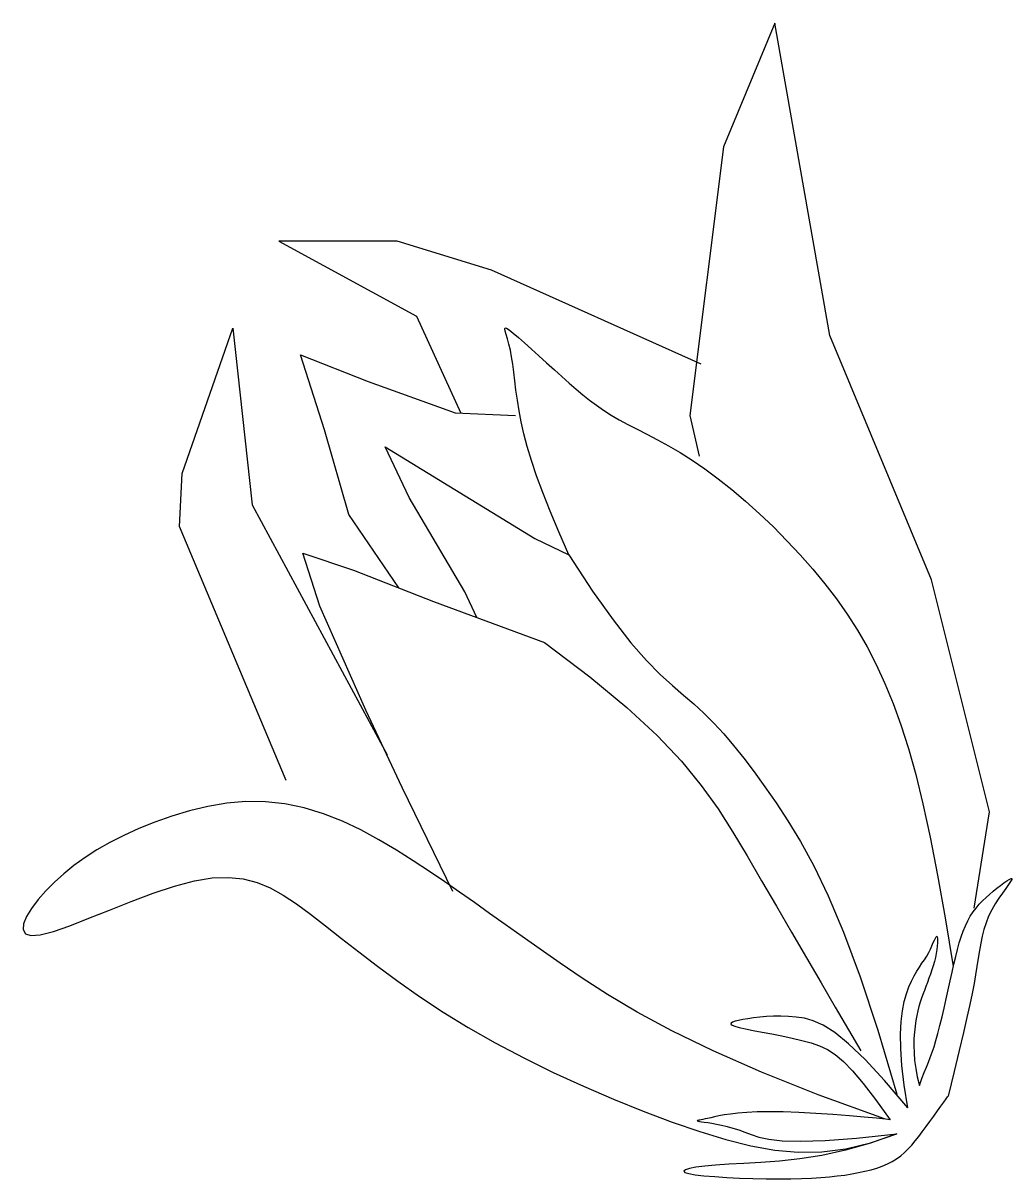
# Model space of a CAD drawing. Header units: millimetres. Extents: x 0 to 25200, y 0 to 17820.
# Drawn here: x 20020.78 to 20050.41, y 10772.84 to 10807.45 of the extents above; entities that cross this region are included whole.
import ezdxf

# ---------------------------------------------------------------- set-up
doc = ezdxf.new("R2010")
doc.units = ezdxf.units.MM
doc.header["$LTSCALE"] = 100
doc.header["$MEASUREMENT"] = 0
doc.layers.add('CO-TREE', color=251, linetype='Continuous')

# ---------------------------------------------------------------- blocks, each defined once
blk = doc.blocks.new('T-306')
at = {"layer": 'CO-TREE'}
for p, q in [((-3.558, 395.543), (-5.097, 391.834)), ((-1.911, 386.187), (-3.558, 395.543)), ((-5.097, 391.834), (-6.102, 383.798)), ((-14.874, 389.011), (-18.423, 389.011)), ((-18.423, 389.011), (-14.295, 386.766)), ((-12.05, 388.142), (-14.874, 389.011)), ((-5.761, 385.334), (-12.05, 388.142)), ((-14.295, 386.766), (-12.969, 383.864)), ((-21.319, 382.061), (-19.799, 386.404)), ((-19.799, 386.404), (-19.219, 381.12)), ((-11.652, 386.384), (-11.64, 386.415)), ((-11.641, 386.317), (-11.652, 386.384)), ((-11.611, 386.217), (-11.641, 386.317)), ((-11.64, 386.415), (-11.598, 386.406)), ((-11.598, 386.406), (-11.518, 386.356)), ((-11.518, 386.356), (-11.399, 386.262)), ((-11.399, 386.262), (-11.243, 386.131)), ((-11.571, 386.088), (-11.611, 386.217)), ((-11.526, 385.932), (-11.571, 386.088)), ((-11.482, 385.753), (-11.526, 385.932)), ((-11.243, 386.131), (-11.057, 385.969)), ((-11.057, 385.969), (-10.85, 385.783)), ((1.131, 378.876), (-1.911, 386.187)), ((-17.047, 383.364), (-17.771, 385.608)), ((-17.771, 385.608), (-15.743, 384.812)), ((-11.445, 385.553), (-11.482, 385.753)), ((-10.85, 385.783), (-10.627, 385.582)), ((-10.627, 385.582), (-10.396, 385.372)), ((-11.413, 385.332), (-11.445, 385.553)), ((-11.382, 385.092), (-11.413, 385.332)), ((-10.396, 385.372), (-10.164, 385.161)), ((-11.351, 384.832), (-11.382, 385.092)), ((-10.164, 385.161), (-9.937, 384.957)), ((-9.937, 384.957), (-9.721, 384.764)), ((-15.743, 384.812), (-13.136, 383.871)), ((-11.316, 384.553), (-11.351, 384.832)), ((-11.273, 384.254), (-11.316, 384.553)), ((-9.721, 384.764), (-9.513, 384.584)), ((-9.513, 384.584), (-9.31, 384.413)), ((-11.221, 383.936), (-11.273, 384.254)), ((-9.31, 384.413), (-9.107, 384.252)), ((-9.107, 384.252), (-8.901, 384.099)), ((-13.136, 383.871), (-11.325, 383.798)), ((-11.156, 383.599), (-11.221, 383.936)), ((-8.901, 384.099), (-8.688, 383.95)), ((-8.688, 383.95), (-8.463, 383.807)), ((-11.075, 383.243), (-11.156, 383.599)), ((-8.463, 383.807), (-8.223, 383.666)), ((-8.223, 383.666), (-7.965, 383.525)), ((-7.965, 383.525), (-7.687, 383.381)), ((-6.102, 383.798), (-5.829, 382.571)), ((-16.322, 380.83), (-17.047, 383.364)), ((-10.975, 382.86), (-11.075, 383.243)), ((-7.687, 383.381), (-7.392, 383.23)), ((-7.392, 383.23), (-7.078, 383.065)), ((-14.512, 381.337), (-15.236, 382.857)), ((-15.236, 382.857), (-10.746, 380.106)), ((-10.85, 382.445), (-10.975, 382.86)), ((-7.078, 383.065), (-6.747, 382.884)), ((-6.747, 382.884), (-6.399, 382.682)), ((-10.698, 381.989), (-10.85, 382.445)), ((-6.399, 382.682), (-6.034, 382.453)), ((-6.034, 382.453), (-5.652, 382.194)), ((-5.652, 382.194), (-5.256, 381.901)), ((-21.392, 380.468), (-21.319, 382.061)), ((-10.513, 381.485), (-10.698, 381.989)), ((-5.256, 381.901), (-4.848, 381.577)), ((-10.294, 380.927), (-10.513, 381.485)), ((-4.848, 381.577), (-4.434, 381.225)), ((-19.219, 381.12), (-15.17, 373.63)), ((-12.846, 378.514), (-14.512, 381.337)), ((-4.434, 381.225), (-4.017, 380.85)), ((-14.822, 378.632), (-16.322, 380.83)), ((-10.034, 380.308), (-10.294, 380.927)), ((-4.017, 380.85), (-3.602, 380.455)), ((-18.205, 372.867), (-21.392, 380.468)), ((-3.602, 380.455), (-3.195, 380.044)), ((-10.746, 380.106), (-9.731, 379.619)), ((-9.731, 379.619), (-10.034, 380.308)), ((-3.195, 380.044), (-2.798, 379.621)), ((-17.191, 378.079), (-17.698, 379.672)), ((-17.698, 379.672), (-16.178, 379.165)), ((-9.731, 379.619), (-9.022, 378.536)), ((-2.798, 379.621), (-2.418, 379.189)), ((-16.178, 379.165), (-13.788, 378.224)), ((-2.418, 379.189), (-2.056, 378.752)), ((-2.056, 378.752), (-1.715, 378.305)), ((2.869, 371.926), (1.131, 378.876)), ((-12.489, 377.744), (-12.846, 378.514)), ((-9.022, 378.536), (-8.405, 377.67)), ((-1.715, 378.305), (-1.391, 377.845)), ((-15.815, 374.967), (-17.191, 378.079)), ((-13.788, 378.224), (-10.456, 376.994)), ((-8.405, 377.67), (-7.87, 376.987)), ((-1.391, 377.845), (-1.085, 377.366)), ((-1.085, 377.366), (-0.796, 376.864)), ((-10.456, 376.994), (-9.099, 375.967)), ((-7.87, 376.987), (-7.403, 376.454)), ((-0.796, 376.864), (-0.522, 376.334)), ((-7.403, 376.454), (-6.993, 376.037)), ((-0.522, 376.334), (-0.262, 375.771)), ((-9.099, 375.967), (-7.989, 375.046)), ((-6.993, 376.037), (-6.628, 375.704)), ((-6.628, 375.704), (-6.296, 375.42)), ((-0.262, 375.771), (-0.016, 375.172)), ((-6.296, 375.42), (-5.984, 375.154)), ((-0.016, 375.172), (0.219, 374.528)), ((-14.729, 372.65), (-15.815, 374.967)), ((-7.989, 375.046), (-7.088, 374.21)), ((-5.984, 375.154), (-5.682, 374.876)), ((-5.682, 374.876), (-5.386, 374.578)), ((-5.386, 374.578), (-5.091, 374.257)), ((0.219, 374.528), (0.444, 373.824)), ((-7.088, 374.21), (-6.358, 373.44)), ((-5.091, 374.257), (-4.794, 373.91)), ((-4.794, 373.91), (-4.492, 373.533)), ((0.444, 373.824), (0.663, 373.041)), ((-4.492, 373.533), (-4.182, 373.124)), ((-6.358, 373.44), (-5.761, 372.714)), ((-4.182, 373.124), (-3.859, 372.677)), ((0.663, 373.041), (0.879, 372.16)), ((-13.207, 369.536), (-14.729, 372.65)), ((-5.761, 372.714), (-5.26, 372.013)), ((-3.859, 372.677), (-3.522, 372.192)), ((-20.546, 372.088), (-21.097, 371.958)), ((-19.98, 372.181), (-20.546, 372.088)), ((-19.404, 372.231), (-19.98, 372.181)), ((-18.822, 372.229), (-19.404, 372.231)), ((-18.238, 372.169), (-18.822, 372.229)), ((-17.658, 372.047), (-18.238, 372.169)), ((-3.522, 372.192), (-3.166, 371.657)), ((0.879, 372.16), (1.096, 371.163)), ((-21.629, 371.799), (-22.137, 371.617)), ((-21.097, 371.958), (-21.629, 371.799)), ((-17.083, 371.869), (-17.658, 372.047)), ((-16.516, 371.643), (-17.083, 371.869)), ((-5.26, 372.013), (-4.816, 371.317)), ((2.415, 369.037), (2.869, 371.926)), ((-22.617, 371.421), (-23.066, 371.216)), ((-22.137, 371.617), (-22.617, 371.421)), ((-15.961, 371.381), (-16.516, 371.643)), ((-15.42, 371.09), (-15.961, 371.381)), ((-3.166, 371.657), (-2.788, 371.041)), ((-23.066, 371.216), (-23.483, 371.003)), ((-14.896, 370.78), (-15.42, 371.09)), ((-4.816, 371.317), (-4.391, 370.605)), ((-2.788, 371.041), (-2.386, 370.304)), ((1.096, 371.163), (1.317, 370.033)), ((-23.87, 370.782), (-24.228, 370.553)), ((-23.483, 371.003), (-23.87, 370.782)), ((-14.391, 370.46), (-14.896, 370.78)), ((-24.228, 370.553), (-24.559, 370.317)), ((-13.908, 370.141), (-14.391, 370.46)), ((-4.391, 370.605), (-3.955, 369.863)), ((-24.863, 370.073), (-25.143, 369.821)), ((-24.559, 370.317), (-24.863, 370.073)), ((-13.448, 369.827), (-13.908, 370.141)), ((-2.386, 370.304), (-1.956, 369.409)), ((1.317, 370.033), (1.545, 368.749)), ((-25.143, 369.821), (-25.399, 369.561)), ((-22.184, 369.487), (-21.547, 369.698)), ((-21.547, 369.698), (-20.95, 369.856)), ((-20.95, 369.856), (-20.414, 369.944)), ((-20.414, 369.944), (-19.93, 369.963)), ((-19.93, 369.963), (-19.488, 369.917)), ((-19.488, 369.917), (-19.074, 369.809)), ((-19.074, 369.809), (-18.678, 369.646)), ((-18.678, 369.646), (-18.286, 369.43)), ((-13.002, 369.517), (-13.448, 369.827)), ((-3.955, 369.863), (-3.508, 369.099)), ((2.988, 369.547), (3.098, 369.637)), ((3.098, 369.637), (3.205, 369.721)), ((3.205, 369.721), (3.306, 369.796)), ((3.306, 369.796), (3.394, 369.857)), ((3.444, 369.745), (3.36, 369.63)), ((3.394, 369.857), (3.467, 369.902)), ((3.507, 369.834), (3.444, 369.745)), ((3.467, 369.902), (3.518, 369.925)), ((3.542, 369.895), (3.507, 369.834)), ((3.518, 369.925), (3.545, 369.924)), ((3.545, 369.924), (3.542, 369.895)), ((-25.631, 369.295), (-25.827, 369.034)), ((-25.399, 369.561), (-25.631, 369.295)), ((-22.841, 369.242), (-22.184, 369.487)), ((-18.286, 369.43), (-17.888, 369.167)), ((-12.558, 369.205), (-13.002, 369.517)), ((-1.956, 369.409), (-1.496, 368.317)), ((2.668, 369.26), (2.772, 369.359)), ((2.772, 369.359), (2.878, 369.454)), ((2.878, 369.454), (2.988, 369.547)), ((3.154, 369.338), (3.045, 369.168)), ((3.261, 369.493), (3.154, 369.338)), ((3.36, 369.63), (3.261, 369.493)), ((-25.827, 369.034), (-25.977, 368.79)), ((-24.113, 368.736), (-23.491, 368.985)), ((-23.491, 368.985), (-22.841, 369.242)), ((-17.888, 369.167), (-17.47, 368.86)), ((-12.106, 368.884), (-12.558, 369.205)), ((-3.508, 369.099), (-3.056, 368.325)), ((2.383, 368.926), (2.473, 369.044)), ((2.473, 369.044), (2.568, 369.155)), ((2.568, 369.155), (2.668, 369.26)), ((2.94, 368.987), (2.846, 368.799)), ((3.045, 369.168), (2.94, 368.987)), ((-25.977, 368.79), (-26.066, 368.574)), ((-24.683, 368.515), (-24.113, 368.736)), ((-17.47, 368.86), (-17.023, 368.515)), ((-11.635, 368.548), (-12.106, 368.884)), ((1.545, 368.749), (1.783, 367.293)), ((2.151, 368.515), (2.221, 368.662)), ((2.221, 368.662), (2.299, 368.799)), ((2.299, 368.799), (2.383, 368.926)), ((2.769, 368.605), (2.705, 368.406)), ((2.846, 368.799), (2.769, 368.605)), ((-26.066, 368.574), (-26.082, 368.399)), ((-26.082, 368.399), (-26.014, 368.276)), ((-26.014, 368.276), (-25.847, 368.219)), ((-25.57, 368.239), (-25.176, 368.342)), ((-25.176, 368.342), (-24.683, 368.515)), ((-17.023, 368.515), (-16.541, 368.135)), ((-11.132, 368.192), (-11.635, 368.548)), ((-3.056, 368.325), (-2.607, 367.555)), ((-1.496, 368.317), (-1.003, 366.988)), ((2.026, 368.184), (2.086, 368.355)), ((2.086, 368.355), (2.151, 368.515)), ((2.705, 368.406), (2.653, 368.201)), ((-25.847, 368.219), (-25.57, 368.239)), ((-16.541, 368.135), (-16.021, 367.728)), ((-10.588, 367.81), (-11.132, 368.192)), ((1.104, 367.816), (1.15, 367.916)), ((1.15, 367.916), (1.19, 368.008)), ((1.19, 368.008), (1.225, 368.086)), ((1.225, 368.086), (1.253, 368.146)), ((1.253, 368.146), (1.276, 368.186)), ((1.276, 368.186), (1.294, 368.2)), ((1.294, 368.2), (1.307, 368.186)), ((1.309, 367.906), (1.296, 367.798)), ((1.307, 368.186), (1.315, 368.146)), ((1.316, 368.003), (1.309, 367.906)), ((1.315, 368.146), (1.318, 368.083)), ((1.318, 368.083), (1.316, 368.003)), ((1.915, 367.802), (1.969, 368)), ((1.969, 368), (2.026, 368.184)), ((2.61, 367.989), (2.571, 367.768)), ((2.653, 368.201), (2.61, 367.989)), ((-16.021, 367.728), (-15.461, 367.299)), ((-9.992, 367.396), (-10.588, 367.81)), ((0.923, 367.496), (0.991, 367.602)), ((0.991, 367.602), (1.051, 367.71)), ((1.051, 367.71), (1.104, 367.816)), ((1.253, 367.561), (1.222, 367.438)), ((1.277, 367.682), (1.253, 367.561)), ((1.296, 367.798), (1.277, 367.682)), ((1.808, 367.363), (1.862, 367.59)), ((1.862, 367.59), (1.915, 367.802)), ((2.571, 367.768), (2.535, 367.538)), ((-15.461, 367.299), (-14.856, 366.852)), ((-9.328, 366.945), (-9.992, 367.396)), ((-2.607, 367.555), (-2.169, 366.801)), ((0.694, 367.151), (0.774, 367.275)), ((0.774, 367.275), (0.85, 367.388)), ((0.85, 367.388), (0.923, 367.496)), ((1.187, 367.314), (1.147, 367.19)), ((1.222, 367.438), (1.187, 367.314)), ((1.753, 367.12), (1.808, 367.363)), ((2.498, 367.298), (2.457, 367.046)), ((2.535, 367.538), (2.498, 367.298)), ((-8.568, 366.456), (-9.328, 366.945)), ((-1.003, 366.988), (-0.474, 365.385)), ((0.535, 366.858), (0.614, 367.014)), ((0.614, 367.014), (0.694, 367.151)), ((1.059, 366.942), (1.013, 366.819)), ((1.104, 367.066), (1.059, 366.942)), ((1.147, 367.19), (1.104, 367.066)), ((1.696, 366.862), (1.753, 367.12)), ((2.457, 367.046), (2.41, 366.78)), ((-14.856, 366.852), (-14.204, 366.394)), ((-2.169, 366.801), (-1.747, 366.077)), ((0.386, 366.476), (0.458, 366.681)), ((0.458, 366.681), (0.535, 366.858)), ((0.922, 366.577), (0.878, 366.459)), ((0.967, 366.697), (0.922, 366.577)), ((1.013, 366.819), (0.967, 366.697)), ((1.575, 366.321), (1.636, 366.594)), ((1.636, 366.594), (1.696, 366.862)), ((2.41, 366.78), (2.352, 366.487)), ((-14.204, 366.394), (-13.501, 365.93)), ((-7.683, 365.929), (-8.568, 366.456)), ((0.265, 365.967), (0.32, 366.241)), ((0.32, 366.241), (0.386, 366.476)), ((0.796, 366.221), (0.759, 366.096)), ((0.836, 366.341), (0.796, 366.221)), ((0.878, 366.459), (0.836, 366.341)), ((1.513, 366.048), (1.575, 366.321)), ((2.352, 366.487), (2.282, 366.155)), ((-13.501, 365.93), (-12.745, 365.466)), ((-6.64, 365.365), (-7.683, 365.929)), ((-1.747, 366.077), (-1.35, 365.396)), ((0.225, 365.646), (0.265, 365.967)), ((0.725, 365.964), (0.694, 365.824)), ((0.759, 366.096), (0.725, 365.964)), ((1.451, 365.782), (1.513, 366.048)), ((2.282, 366.155), (2.196, 365.769)), ((-4.87, 365.599), (-4.876, 365.57)), ((-4.876, 365.57), (-4.84, 365.539)), ((-4.827, 365.626), (-4.87, 365.599)), ((-4.84, 365.539), (-4.757, 365.505)), ((-4.75, 365.652), (-4.827, 365.626)), ((-4.757, 365.505), (-4.623, 365.468)), ((-4.644, 365.678), (-4.75, 365.652)), ((-4.514, 365.703), (-4.644, 365.678)), ((-4.364, 365.729), (-4.514, 365.703)), ((-4.196, 365.754), (-4.364, 365.729)), ((-4.012, 365.775), (-4.196, 365.754)), ((-3.813, 365.792), (-4.012, 365.775)), ((-3.602, 365.803), (-3.813, 365.792)), ((-3.381, 365.806), (-3.602, 365.803)), ((-3.152, 365.799), (-3.381, 365.806)), ((-2.916, 365.78), (-3.152, 365.799)), ((-2.672, 365.744), (-2.916, 365.78)), ((-2.409, 365.67), (-2.672, 365.744)), ((-2.111, 365.534), (-2.409, 365.67)), ((-1.763, 365.312), (-2.111, 365.534)), ((0.205, 365.271), (0.225, 365.646)), ((0.643, 365.509), (0.624, 365.33)), ((0.667, 365.673), (0.643, 365.509)), ((0.694, 365.824), (0.667, 365.673)), ((1.328, 365.291), (1.389, 365.528)), ((1.389, 365.528), (1.451, 365.782)), ((2.196, 365.769), (2.092, 365.315)), ((-12.745, 365.466), (-11.934, 365.006)), ((-5.409, 364.763), (-6.64, 365.365)), ((-4.623, 365.468), (-4.436, 365.426)), ((-4.436, 365.426), (-4.205, 365.381)), ((-4.205, 365.381), (-3.939, 365.331)), ((-3.939, 365.331), (-3.65, 365.276)), ((-3.65, 365.276), (-3.348, 365.216)), ((-3.348, 365.216), (-3.043, 365.151)), ((-3.043, 365.151), (-2.748, 365.08)), ((-1.35, 364.978), (-1.763, 365.312)), ((-1.35, 365.396), (-0.985, 364.77)), ((-0.474, 365.385), (0.095, 363.468)), ((0.212, 364.833), (0.205, 365.271)), ((0.611, 365.137), (0.606, 364.93)), ((0.624, 365.33), (0.611, 365.137)), ((1.269, 365.078), (1.328, 365.291)), ((2.092, 365.315), (1.965, 364.78)), ((-11.934, 365.006), (-11.08, 364.557)), ((-2.748, 365.08), (-2.471, 365.003)), ((-2.471, 365.003), (-2.219, 364.916)), ((-2.219, 364.916), (-1.983, 364.807)), ((-1.983, 364.807), (-1.749, 364.657)), ((-0.856, 364.508), (-1.35, 364.978)), ((0.248, 364.324), (0.212, 364.833)), ((0.606, 364.93), (0.612, 364.712)), ((1.155, 364.725), (1.211, 364.891)), ((1.211, 364.891), (1.269, 365.078)), ((-11.08, 364.557), (-10.196, 364.123)), ((-3.958, 364.124), (-5.409, 364.763)), ((-1.749, 364.657), (-1.502, 364.449)), ((-1.502, 364.449), (-1.228, 364.167)), ((-0.268, 363.878), (-0.856, 364.508)), ((0.612, 364.712), (0.63, 364.481)), ((0.63, 364.481), (0.662, 364.241)), ((1.042, 364.426), (1.099, 364.573)), ((1.099, 364.573), (1.155, 364.725)), ((1.965, 364.78), (1.814, 364.15)), ((-10.196, 364.123), (-9.296, 363.709)), ((-2.256, 363.447), (-3.958, 364.124)), ((-1.228, 364.167), (-0.914, 363.793)), ((0.32, 363.737), (0.248, 364.324)), ((0.662, 364.241), (0.711, 363.992)), ((0.851, 363.938), (0.919, 364.116)), ((0.919, 364.116), (0.982, 364.276)), ((0.982, 364.276), (1.042, 364.426)), ((1.814, 364.15), (1.636, 363.411)), ((-0.914, 363.793), (-0.544, 363.31)), ((0.431, 363.063), (-0.268, 363.878)), ((0.711, 363.992), (0.778, 363.734)), ((0.778, 363.734), (0.851, 363.938)), ((-9.296, 363.709), (-8.393, 363.32)), ((-0.273, 362.733), (-2.256, 363.447)), ((0.431, 363.063), (0.32, 363.737)), ((1.62, 363.389), (1.636, 363.411)), ((-8.393, 363.32), (-7.501, 362.96)), ((-0.544, 363.31), (-0.106, 362.701)), ((1.313, 362.968), (1.416, 363.109)), ((1.416, 363.109), (1.505, 363.231)), ((1.505, 363.231), (1.574, 363.327)), ((1.574, 363.327), (1.62, 363.389)), ((-7.501, 362.96), (-6.634, 362.636)), ((-5.713, 362.716), (-5.764, 362.705)), ((-5.649, 362.729), (-5.713, 362.716)), ((-5.571, 362.746), (-5.649, 362.729)), ((-5.477, 362.766), (-5.571, 362.746)), ((-5.365, 362.79), (-5.477, 362.766)), ((-5.233, 362.817), (-5.365, 362.79)), ((-5.075, 362.847), (-5.233, 362.817)), ((-4.887, 362.876), (-5.075, 362.847)), ((-4.663, 362.902), (-4.887, 362.876)), ((-4.399, 362.924), (-4.663, 362.902)), ((-4.089, 362.939), (-4.399, 362.924)), ((-3.728, 362.945), (-4.089, 362.939)), ((-3.311, 362.939), (-3.728, 362.945)), ((-2.838, 362.921), (-3.311, 362.939)), ((-2.331, 362.893), (-2.838, 362.921)), ((-1.817, 362.859), (-2.331, 362.893)), ((-1.324, 362.82), (-1.817, 362.859)), ((-0.879, 362.782), (-1.324, 362.82)), ((-0.509, 362.747), (-0.879, 362.782)), ((-0.243, 362.719), (-0.509, 362.747)), ((-0.106, 362.701), (-0.243, 362.719)), ((1.086, 362.655), (1.202, 362.814)), ((1.202, 362.814), (1.313, 362.968)), ((-6.634, 362.636), (-5.804, 362.352)), ((-5.887, 362.676), (-5.888, 362.672)), ((-5.888, 362.672), (-5.878, 362.668)), ((-5.877, 362.68), (-5.887, 362.676)), ((-5.878, 362.668), (-5.853, 362.663)), ((-5.859, 362.684), (-5.877, 362.68)), ((-5.835, 362.689), (-5.859, 362.684)), ((-5.853, 362.663), (-5.811, 362.656)), ((-5.804, 362.696), (-5.835, 362.689)), ((-5.811, 362.656), (-5.752, 362.646)), ((-5.764, 362.705), (-5.804, 362.696)), ((-5.752, 362.646), (-5.671, 362.634)), ((-5.671, 362.634), (-5.569, 362.618)), ((-5.569, 362.618), (-5.447, 362.597)), ((-5.447, 362.597), (-5.307, 362.572)), ((-5.307, 362.572), (-5.154, 362.54)), ((-5.154, 362.54), (-4.988, 362.501)), ((-4.988, 362.501), (-4.815, 362.455)), ((-4.815, 362.455), (-4.635, 362.399)), ((-4.635, 362.399), (-4.453, 362.334)), ((0.86, 362.346), (0.971, 362.497)), ((0.971, 362.497), (1.086, 362.655)), ((-5.804, 362.352), (-5.022, 362.113)), ((-5.022, 362.113), (-4.278, 361.926)), ((-4.453, 362.334), (-4.264, 362.26)), ((-4.264, 362.26), (-4.039, 362.186)), ((-4.039, 362.186), (-3.742, 362.121)), ((-3.742, 362.121), (-3.337, 362.075)), ((-3.337, 362.075), (-2.786, 362.059)), ((-2.786, 362.059), (-2.055, 362.082)), ((-2.055, 362.082), (-1.107, 362.155)), ((-1.107, 362.155), (0.094, 362.287)), ((0.094, 362.287), (-0.693, 362.004)), ((-0.688, 362.015), (0.094, 362.287)), ((0.546, 361.945), (0.65, 362.07)), ((0.65, 362.07), (0.754, 362.204)), ((0.754, 362.204), (0.86, 362.346)), ((-4.278, 361.926), (-3.56, 361.797)), ((-3.56, 361.797), (-2.855, 361.735)), ((-2.855, 361.735), (-2.15, 361.746)), ((-2.15, 361.746), (-1.432, 361.837)), ((-1.441, 361.791), (-2.147, 361.636)), ((-0.693, 362.004), (-1.441, 361.791)), ((-1.432, 361.837), (-0.688, 362.015)), ((0.214, 361.622), (0.33, 361.721)), ((0.33, 361.721), (0.44, 361.829)), ((0.44, 361.829), (0.546, 361.945)), ((-5.332, 361.345), (-5.66, 361.315)), ((-4.941, 361.371), (-5.332, 361.345)), ((-4.49, 361.393), (-4.941, 361.371)), ((-3.982, 361.419), (-4.49, 361.393)), ((-3.42, 361.462), (-3.982, 361.419)), ((-2.808, 361.53), (-3.42, 361.462)), ((-2.147, 361.636), (-2.808, 361.53)), ((-0.34, 361.315), (-0.187, 361.38)), ((-0.187, 361.38), (-0.044, 361.452)), ((-0.044, 361.452), (0.09, 361.533)), ((0.09, 361.533), (0.214, 361.622)), ((-6.238, 361.205), (-6.285, 361.166)), ((-6.285, 361.166), (-6.253, 361.128)), ((-6.253, 361.128), (-6.14, 361.091)), ((-6.117, 361.243), (-6.238, 361.205)), ((-6.14, 361.091), (-5.946, 361.058)), ((-5.923, 361.28), (-6.117, 361.243)), ((-5.946, 361.058), (-5.681, 361.027)), ((-5.66, 361.315), (-5.923, 361.28)), ((-5.681, 361.027), (-5.361, 361.001)), ((-5.361, 361.001), (-5, 360.978)), ((-2.181, 360.972), (-1.925, 360.994)), ((-1.925, 360.994), (-1.686, 361.02)), ((-1.686, 361.02), (-1.462, 361.049)), ((-1.462, 361.049), (-1.251, 361.083)), ((-1.251, 361.083), (-1.05, 361.12)), ((-1.05, 361.12), (-0.858, 361.161)), ((-0.858, 361.161), (-0.676, 361.206)), ((-0.676, 361.206), (-0.503, 361.258)), ((-0.503, 361.258), (-0.34, 361.315)), ((-5, 360.978), (-4.613, 360.959)), ((-4.613, 360.959), (-4.213, 360.946)), ((-4.213, 360.946), (-3.815, 360.937)), ((-3.815, 360.937), (-3.434, 360.933)), ((-3.434, 360.933), (-3.081, 360.935)), ((-3.081, 360.935), (-2.756, 360.942)), ((-2.756, 360.942), (-2.457, 360.955)), ((-2.457, 360.955), (-2.181, 360.972))]:
    blk.add_line(p, q, dxfattribs=at)

msp = doc.modelspace()

# ---------------------------------------------------------------- block references
at = {"layer": 'CO-TREE'}
msp.add_blockref('T-306', (20046.867, 10411.908), dxfattribs=at)

doc.saveas('drawing.dxf')
